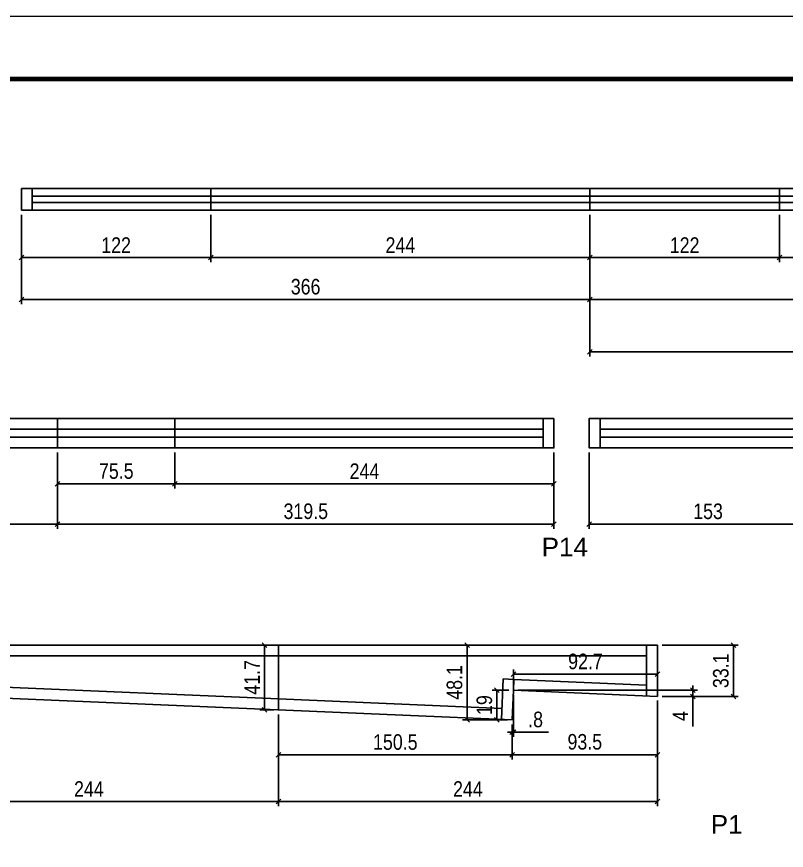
# Model space of a CAD drawing. Extents: x 3245 to 12416, y 917 to 10295.
# Drawn here: x 8461 to 8957, y 8322 to 8859 of the extents above; entities that cross this region are included whole.
import ezdxf

# ---------------------------------------------------------------- set-up
doc = ezdxf.new("R2010")
doc.units = 0
doc.linetypes.add('DASHED', pattern=[0.75, 0.5, -0.25])
for name, color, linetype in [('5', 5, 'Continuous'), ('COTA', 241, 'Continuous'), ('Painéis', 200, 'Continuous'), ('SARR_2.2x7', 40, 'Continuous'), ('SARR_EDITAR', 141, 'Continuous')]:
    doc.layers.add(name, color=color, linetype=linetype)
doc.layers.add('Folhas', color=255, linetype='Continuous', lineweight=9)
doc.layers.add('SARRAFO DE PRESSAO', color=251, linetype='DASHED', lineweight=9)
doc.styles.add('COTA TECNICA', font='techl___.ttf', dxfattribs={"height": 10})
doc.styles.add('COTA TECNICA-50', font='techl___.ttf', dxfattribs={"height": 10})
doc.styles.get("Standard").update_dxf_attribs({"font": 'arial.ttf'})
doc.dimstyles.new('COTA PAINEL-50', dxfattribs={"dimtxt": 10, "dimasz": 3, "dimexe": 3, "dimexo": 3, "dimgap": 3, "dimtad": 1, "dimdec": 1, "dimzin": 12, "dimdsep": 46, "dimtxsty": 'COTA TECNICA-50', "dimblk1": 'OBLIQUE', "dimblk2": 'OBLIQUE', "dimsah": 1, "dimcen": 0.9, "dimclrd": 4, "dimclre": 4, "dimclrt": 240, "dimadec": 1, "dimazin": 3, "dimtfac": 1, "dimtdec": 1, "dimtmove": 0, "dimatfit": 3, "dimfxl": 1, "dimtolj": 1, "dimtzin": 12, "dimarcsym": 0})
doc.dimstyles.new('PAINEL', dxfattribs={"dimtxt": 10, "dimasz": 3, "dimexe": 3, "dimexo": 3, "dimgap": 3, "dimtad": 1, "dimdec": 1, "dimzin": 12, "dimdsep": 46, "dimtxsty": 'COTA TECNICA', "dimblk1": 'OBLIQUE', "dimblk2": 'OBLIQUE', "dimsah": 1, "dimcen": 0.9, "dimclrd": 4, "dimclre": 4, "dimclrt": 240, "dimadec": 1, "dimazin": 3, "dimtfac": 1, "dimtdec": 1, "dimtmove": 0, "dimatfit": 3, "dimfxl": 1, "dimtolj": 1, "dimtzin": 12, "dimarcsym": 0})

# ---------------------------------------------------------------- blocks, each defined once
blk = doc.blocks.new('9999999999')
at = {"layer": 'Folhas'}
blk.add_lwpolyline([(98138.98, 34190.21), (99623.98, 34190.21), (99623.98, 35240.21), (98138.98, 35240.21)], close=True, dxfattribs=at)
at = {"layer": 'Folhas', "color": 30, "const_width": 3}
blk.add_lwpolyline([(98213.98, 34230.21), (99583.98, 34230.21), (99583.98, 35200.21), (98213.98, 35200.21)], close=True, dxfattribs=at)
blk = doc.blocks.new('_Oblique')
at = {"color": 0, "linetype": 'ByBlock', "lineweight": -2}
blk.add_line((-0.5, -0.5), (0.5, 0.5), dxfattribs=at)
blk = doc.blocks.new('*D313')
at = {"layer": 'COTA', "color": 4, "linetype": 'ByBlock', "lineweight": -2, "transparency": 16777216}
for p, q in [((8464.21, 8731.17), (8464.21, 8673.72)), ((8830.21, 8731.17), (8830.21, 8673.72)), ((8830.21, 8676.72), (8464.21, 8676.72))]:
    blk.add_line(p, q, dxfattribs=at)
at = {"layer": 'Defpoints', "color": 0, "linetype": 'ByBlock', "transparency": 16777216}
for p in [(8464.21, 8734.17), (8830.21, 8734.17), (8464.21, 8676.72)]:
    blk.add_point(p, dxfattribs=at)
at = {"layer": 'COTA', "color": 4, "linetype": 'ByBlock', "lineweight": -2, "transparency": 16777216, "xscale": 3, "yscale": 3, "zscale": 3, "rotation": 180}
blk.add_blockref('_Oblique', (8464.21, 8676.72), dxfattribs=at)
at = {"layer": 'COTA', "color": 4, "linetype": 'ByBlock', "lineweight": -2, "transparency": 16777216, "xscale": 3, "yscale": 3, "zscale": 3}
blk.add_blockref('_Oblique', (8830.21, 8676.72), dxfattribs=at)
at = {"layer": 'COTA', "color": 240, "linetype": 'ByBlock', "transparency": 16777216, "insert": (8647.21, 8684.94), "char_height": 10, "attachment_point": 5, "style": 'COTA TECNICA-50'}
blk.add_mtext('\\A1;366', dxfattribs=at)
blk = doc.blocks.new('*D316')
at = {"color": 4, "lineweight": -2, "transparency": 16777216}
for p, q in [((8464.21, 8731.17), (8464.21, 8700.69)), ((8586.21, 8731.17), (8586.21, 8700.69)), ((8464.21, 8703.69), (8586.21, 8703.69))]:
    blk.add_line(p, q, dxfattribs=at)
at = {"layer": 'Defpoints', "color": 0, "transparency": 16777216}
for p in [(8464.21, 8734.17), (8586.21, 8734.17), (8586.21, 8703.69)]:
    blk.add_point(p, dxfattribs=at)
at = {"color": 4, "lineweight": -2, "transparency": 16777216, "xscale": 3, "yscale": 3, "zscale": 3, "rotation": 180}
blk.add_blockref('_Oblique', (8464.21, 8703.69), dxfattribs=at)
at = {"color": 4, "lineweight": -2, "transparency": 16777216, "xscale": 3, "yscale": 3, "zscale": 3}
blk.add_blockref('_Oblique', (8586.21, 8703.69), dxfattribs=at)
at = {"color": 240, "transparency": 16777216, "insert": (8525.21, 8711.74), "char_height": 10, "attachment_point": 5, "style": 'COTA TECNICA'}
blk.add_mtext('\\A1;122', dxfattribs=at)
blk = doc.blocks.new('*D317')
at = {"color": 4, "lineweight": -2, "transparency": 16777216}
for p, q in [((8586.21, 8731.17), (8586.21, 8700.69)), ((8830.21, 8731.17), (8830.21, 8700.69)), ((8586.21, 8703.69), (8830.21, 8703.69))]:
    blk.add_line(p, q, dxfattribs=at)
at = {"layer": 'Defpoints', "color": 0, "transparency": 16777216}
for p in [(8586.21, 8734.17), (8830.21, 8734.17), (8830.21, 8703.69)]:
    blk.add_point(p, dxfattribs=at)
at = {"color": 4, "lineweight": -2, "transparency": 16777216, "xscale": 3, "yscale": 3, "zscale": 3, "rotation": 180}
blk.add_blockref('_Oblique', (8586.21, 8703.69), dxfattribs=at)
at = {"color": 4, "lineweight": -2, "transparency": 16777216, "xscale": 3, "yscale": 3, "zscale": 3}
blk.add_blockref('_Oblique', (8830.21, 8703.69), dxfattribs=at)
at = {"color": 240, "transparency": 16777216, "insert": (8708.21, 8711.76), "char_height": 10, "attachment_point": 5, "style": 'COTA TECNICA'}
blk.add_mtext('\\A1;244', dxfattribs=at)
blk = doc.blocks.new('*D314')
at = {"layer": 'COTA', "color": 4, "linetype": 'ByBlock', "lineweight": -2, "transparency": 16777216}
for p, q in [((8830.21, 8731.17), (8830.21, 8673.72)), ((9196.21, 8731.17), (9196.21, 8673.72)), ((9196.21, 8676.72), (8830.21, 8676.72))]:
    blk.add_line(p, q, dxfattribs=at)
at = {"layer": 'Defpoints', "color": 0, "linetype": 'ByBlock', "transparency": 16777216}
for p in [(8830.21, 8734.17), (9196.21, 8734.17), (8830.21, 8676.72)]:
    blk.add_point(p, dxfattribs=at)
at = {"layer": 'COTA', "color": 4, "linetype": 'ByBlock', "lineweight": -2, "transparency": 16777216, "xscale": 3, "yscale": 3, "zscale": 3, "rotation": 180}
blk.add_blockref('_Oblique', (8830.21, 8676.72), dxfattribs=at)
at = {"layer": 'COTA', "color": 4, "linetype": 'ByBlock', "lineweight": -2, "transparency": 16777216, "xscale": 3, "yscale": 3, "zscale": 3}
blk.add_blockref('_Oblique', (9196.21, 8676.72), dxfattribs=at)
at = {"layer": 'COTA', "color": 240, "linetype": 'ByBlock', "transparency": 16777216, "insert": (9013.21, 8684.94), "char_height": 10, "attachment_point": 5, "style": 'COTA TECNICA-50'}
blk.add_mtext('\\A1;366', dxfattribs=at)
blk = doc.blocks.new('*D318')
at = {"color": 4, "lineweight": -2, "transparency": 16777216}
for p, q in [((8830.21, 8731.17), (8830.21, 8700.69)), ((8952.21, 8731.17), (8952.21, 8700.69)), ((8830.21, 8703.69), (8952.21, 8703.69))]:
    blk.add_line(p, q, dxfattribs=at)
at = {"layer": 'Defpoints', "color": 0, "transparency": 16777216}
for p in [(8830.21, 8734.17), (8952.21, 8734.17), (8952.21, 8703.69)]:
    blk.add_point(p, dxfattribs=at)
at = {"color": 4, "lineweight": -2, "transparency": 16777216, "xscale": 3, "yscale": 3, "zscale": 3, "rotation": 180}
blk.add_blockref('_Oblique', (8830.21, 8703.69), dxfattribs=at)
at = {"color": 4, "lineweight": -2, "transparency": 16777216, "xscale": 3, "yscale": 3, "zscale": 3}
blk.add_blockref('_Oblique', (8952.21, 8703.69), dxfattribs=at)
at = {"color": 240, "transparency": 16777216, "insert": (8891.21, 8711.74), "char_height": 10, "attachment_point": 5, "style": 'COTA TECNICA'}
blk.add_mtext('\\A1;122', dxfattribs=at)
blk = doc.blocks.new('*D319')
at = {"color": 4, "lineweight": -2, "transparency": 16777216}
for p, q in [((8952.21, 8731.17), (8952.21, 8700.69)), ((9196.21, 8731.17), (9196.21, 8700.69)), ((8952.21, 8703.69), (9196.21, 8703.69))]:
    blk.add_line(p, q, dxfattribs=at)
at = {"layer": 'Defpoints', "color": 0, "transparency": 16777216}
for p in [(8952.21, 8734.17), (9196.21, 8734.17), (9196.21, 8703.69)]:
    blk.add_point(p, dxfattribs=at)
at = {"color": 4, "lineweight": -2, "transparency": 16777216, "xscale": 3, "yscale": 3, "zscale": 3, "rotation": 180}
blk.add_blockref('_Oblique', (8952.21, 8703.69), dxfattribs=at)
at = {"color": 4, "lineweight": -2, "transparency": 16777216, "xscale": 3, "yscale": 3, "zscale": 3}
blk.add_blockref('_Oblique', (9196.21, 8703.69), dxfattribs=at)
at = {"color": 240, "transparency": 16777216, "insert": (9074.21, 8711.76), "char_height": 10, "attachment_point": 5, "style": 'COTA TECNICA'}
blk.add_mtext('\\A1;244', dxfattribs=at)
blk = doc.blocks.new('*D315')
at = {"color": 4, "lineweight": -2, "transparency": 16777216}
for p, q in [((8830.21, 8731.17), (8830.21, 8640.17)), ((9196.21, 8731.17), (9196.21, 8640.17)), ((9196.21, 8643.17), (8830.21, 8643.17))]:
    blk.add_line(p, q, dxfattribs=at)
at = {"layer": 'Defpoints', "color": 0, "transparency": 16777216}
for p in [(8830.21, 8734.17), (9196.21, 8734.17), (8830.21, 8643.17)]:
    blk.add_point(p, dxfattribs=at)
at = {"color": 4, "lineweight": -2, "transparency": 16777216, "xscale": 3, "yscale": 3, "zscale": 3, "rotation": 180}
blk.add_blockref('_Oblique', (8830.21, 8643.17), dxfattribs=at)
at = {"color": 4, "lineweight": -2, "transparency": 16777216, "xscale": 3, "yscale": 3, "zscale": 3}
blk.add_blockref('_Oblique', (9196.21, 8643.17), dxfattribs=at)
at = {"color": 240, "transparency": 16777216, "insert": (9013.21, 8652.39), "char_height": 10, "attachment_point": 5, "style": 'COTA TECNICA'}
blk.add_mtext('\\A1;(6x)', dxfattribs=at)
blk = doc.blocks.new('*D326')
at = {"layer": 'COTA', "color": 4, "lineweight": -2, "transparency": 16777216}
for p, q in [((8873.68, 8418.87), (8873.68, 8350.75)), ((8629.68, 8409.8), (8629.68, 8350.75)), ((8873.68, 8353.75), (8629.68, 8353.75))]:
    blk.add_line(p, q, dxfattribs=at)
at = {"layer": 'Defpoints', "color": 0, "transparency": 16777216}
for p in [(8873.68, 8421.87), (8629.68, 8412.8), (8629.68, 8353.75)]:
    blk.add_point(p, dxfattribs=at)
at = {"layer": 'COTA', "color": 4, "lineweight": -2, "transparency": 16777216, "xscale": 3, "yscale": 3, "zscale": 3, "rotation": 180}
blk.add_blockref('_Oblique', (8629.68, 8353.75), dxfattribs=at)
at = {"layer": 'COTA', "color": 4, "lineweight": -2, "transparency": 16777216, "xscale": 3, "yscale": 3, "zscale": 3}
blk.add_blockref('_Oblique', (8873.68, 8353.75), dxfattribs=at)
at = {"layer": 'COTA', "color": 240, "transparency": 16777216, "insert": (8751.68, 8361.83), "char_height": 10, "attachment_point": 5, "style": 'COTA TECNICA'}
blk.add_mtext('\\A1;244', dxfattribs=at)
blk = doc.blocks.new('*D327')
at = {"layer": 'COTA', "color": 4, "lineweight": -2, "transparency": 16777216}
for p, q in [((8385.68, 8420.26), (8385.68, 8350.75)), ((8629.68, 8409.8), (8629.68, 8350.75)), ((8629.68, 8353.75), (8385.68, 8353.75))]:
    blk.add_line(p, q, dxfattribs=at)
at = {"layer": 'Defpoints', "color": 0, "transparency": 16777216}
for p in [(8385.68, 8423.26), (8629.68, 8412.8), (8385.68, 8353.75)]:
    blk.add_point(p, dxfattribs=at)
at = {"layer": 'COTA', "color": 4, "lineweight": -2, "transparency": 16777216, "xscale": 3, "yscale": 3, "zscale": 3, "rotation": 180}
blk.add_blockref('_Oblique', (8385.68, 8353.75), dxfattribs=at)
at = {"layer": 'COTA', "color": 4, "lineweight": -2, "transparency": 16777216, "xscale": 3, "yscale": 3, "zscale": 3}
blk.add_blockref('_Oblique', (8629.68, 8353.75), dxfattribs=at)
at = {"layer": 'COTA', "color": 240, "transparency": 16777216, "insert": (8507.68, 8361.83), "char_height": 10, "attachment_point": 5, "style": 'COTA TECNICA'}
blk.add_mtext('\\A1;244', dxfattribs=at)
blk = doc.blocks.new('*D329')
at = {"layer": 'COTA', "color": 4, "lineweight": -2, "transparency": 16777216}
for p, q in [((8626.68, 8454.46), (8617.81, 8454.46)), ((8620.81, 8412.8), (8620.81, 8454.46)), ((8626.68, 8412.8), (8617.81, 8412.8))]:
    blk.add_line(p, q, dxfattribs=at)
at = {"layer": 'Defpoints', "color": 0, "transparency": 16777216}
for p in [(8620.81, 8454.46), (8629.68, 8454.46), (8629.68, 8412.8)]:
    blk.add_point(p, dxfattribs=at)
at = {"layer": 'COTA', "color": 4, "lineweight": -2, "transparency": 16777216, "xscale": 3, "yscale": 3, "zscale": 3}
for p, rotation in [((8620.81, 8454.46), 90), ((8620.81, 8412.8), 270)]:
    blk.add_blockref('_Oblique', p, dxfattribs=dict(at, rotation=rotation))
at = {"layer": 'COTA', "color": 240, "transparency": 16777216, "insert": (8612.74, 8433.63), "char_height": 10, "attachment_point": 5, "rotation": 90, "style": 'COTA TECNICA'}
blk.add_mtext('\\A1;41.7', dxfattribs=at)
blk = doc.blocks.new('*D331')
at = {"layer": 'COTA', "color": 4, "lineweight": -2, "transparency": 16777216}
for p, q in [((8629.68, 8409.8), (8629.68, 8380.88)), ((8780.22, 8403.34), (8780.22, 8380.88)), ((8780.22, 8383.88), (8629.68, 8383.88))]:
    blk.add_line(p, q, dxfattribs=at)
at = {"layer": 'Defpoints', "color": 0, "transparency": 16777216}
for p in [(8629.68, 8412.8), (8780.22, 8406.34), (8629.68, 8383.88)]:
    blk.add_point(p, dxfattribs=at)
at = {"layer": 'COTA', "color": 4, "lineweight": -2, "transparency": 16777216, "xscale": 3, "yscale": 3, "zscale": 3, "rotation": 180}
blk.add_blockref('_Oblique', (8629.68, 8383.88), dxfattribs=at)
at = {"layer": 'COTA', "color": 4, "lineweight": -2, "transparency": 16777216, "xscale": 3, "yscale": 3, "zscale": 3}
blk.add_blockref('_Oblique', (8780.22, 8383.88), dxfattribs=at)
at = {"layer": 'COTA', "color": 240, "transparency": 16777216, "insert": (8704.95, 8391.99), "char_height": 10, "attachment_point": 5, "style": 'COTA TECNICA'}
blk.add_mtext('\\A1;150.5', dxfattribs=at)
blk = doc.blocks.new('*D332')
at = {"layer": 'COTA', "color": 4, "lineweight": -2, "transparency": 16777216}
for p, q in [((8873.68, 8418.36), (8873.68, 8380.88)), ((8780.22, 8403.34), (8780.22, 8380.88)), ((8873.68, 8383.88), (8780.22, 8383.88))]:
    blk.add_line(p, q, dxfattribs=at)
at = {"layer": 'Defpoints', "color": 0, "transparency": 16777216}
for p in [(8873.68, 8421.36), (8780.22, 8406.34), (8780.22, 8383.88)]:
    blk.add_point(p, dxfattribs=at)
at = {"layer": 'COTA', "color": 4, "lineweight": -2, "transparency": 16777216, "xscale": 3, "yscale": 3, "zscale": 3, "rotation": 180}
blk.add_blockref('_Oblique', (8780.22, 8383.88), dxfattribs=at)
at = {"layer": 'COTA', "color": 4, "lineweight": -2, "transparency": 16777216, "xscale": 3, "yscale": 3, "zscale": 3}
blk.add_blockref('_Oblique', (8873.68, 8383.88), dxfattribs=at)
at = {"layer": 'COTA', "color": 240, "transparency": 16777216, "insert": (8826.95, 8392.13), "char_height": 10, "attachment_point": 5, "style": 'COTA TECNICA'}
blk.add_mtext('\\A1;93.5', dxfattribs=at)
blk = doc.blocks.new('*D333')
at = {"layer": 'COTA', "color": 4, "lineweight": -2, "transparency": 16777216}
for p, q in [((8781.03, 8422.32), (8781.03, 8395.42)), ((8780.22, 8403.34), (8780.22, 8395.42)), ((8780.22, 8398.42), (8777.22, 8398.42)), ((8780.22, 8398.42), (8781.03, 8398.42)), ((8781.03, 8398.42), (8803.47, 8398.42))]:
    blk.add_line(p, q, dxfattribs=at)
at = {"layer": 'Defpoints', "color": 0, "transparency": 16777216}
for p in [(8781.03, 8425.32), (8780.22, 8406.34), (8781.03, 8398.42)]:
    blk.add_point(p, dxfattribs=at)
at = {"layer": 'COTA', "color": 4, "lineweight": -2, "transparency": 16777216, "xscale": 3, "yscale": 3, "zscale": 3}
blk.add_blockref('_Oblique', (8780.22, 8398.42), dxfattribs=at)
at = {"layer": 'COTA', "color": 4, "lineweight": -2, "transparency": 16777216, "xscale": 3, "yscale": 3, "zscale": 3, "rotation": 180}
blk.add_blockref('_Oblique', (8781.03, 8398.42), dxfattribs=at)
at = {"layer": 'COTA', "color": 240, "transparency": 16777216, "insert": (8795.25, 8406.52), "char_height": 10, "attachment_point": 5, "style": 'COTA TECNICA'}
blk.add_mtext('\\A1;.8', dxfattribs=at)
blk = doc.blocks.new('*D334')
at = {"layer": 'COTA', "color": 4, "lineweight": -2, "transparency": 16777216}
for p, q in [((8778.03, 8425.32), (8767.4, 8425.32)), ((8770.4, 8406.34), (8770.4, 8425.32)), ((8777.22, 8406.34), (8767.4, 8406.34))]:
    blk.add_line(p, q, dxfattribs=at)
at = {"layer": 'Defpoints', "color": 0, "transparency": 16777216}
for p in [(8770.4, 8425.32), (8781.03, 8425.32), (8780.22, 8406.34)]:
    blk.add_point(p, dxfattribs=at)
at = {"layer": 'COTA', "color": 4, "lineweight": -2, "transparency": 16777216, "xscale": 3, "yscale": 3, "zscale": 3}
for p, rotation in [((8770.4, 8425.32), 90), ((8770.4, 8406.34), 270)]:
    blk.add_blockref('_Oblique', p, dxfattribs=dict(at, rotation=rotation))
at = {"layer": 'COTA', "color": 240, "transparency": 16777216, "insert": (8762.31, 8415.83), "char_height": 10, "attachment_point": 5, "rotation": 90, "style": 'COTA TECNICA'}
blk.add_mtext('\\A1;19', dxfattribs=at)
blk = doc.blocks.new('*D335')
at = {"layer": 'COTA', "color": 4, "lineweight": -2, "transparency": 16777216}
for p, q in [((8876.68, 8454.46), (8925.77, 8454.46)), ((8922.77, 8421.36), (8922.77, 8454.46)), ((8876.68, 8421.36), (8925.77, 8421.36))]:
    blk.add_line(p, q, dxfattribs=at)
at = {"layer": 'Defpoints', "color": 0, "transparency": 16777216}
for p in [(8873.68, 8454.46), (8922.77, 8454.46), (8873.68, 8421.36)]:
    blk.add_point(p, dxfattribs=at)
at = {"layer": 'COTA', "color": 4, "lineweight": -2, "transparency": 16777216, "xscale": 3, "yscale": 3, "zscale": 3}
for p, rotation in [((8922.77, 8454.46), 90), ((8922.77, 8421.36), 270)]:
    blk.add_blockref('_Oblique', p, dxfattribs=dict(at, rotation=rotation))
at = {"layer": 'COTA', "color": 240, "transparency": 16777216, "insert": (8914.55, 8437.91), "char_height": 10, "attachment_point": 5, "rotation": 90, "style": 'COTA TECNICA'}
blk.add_mtext('\\A1;33.1', dxfattribs=at)
blk = doc.blocks.new('*D336')
at = {"layer": 'COTA', "color": 4, "lineweight": -2, "transparency": 16777216}
for p, q in [((8896.55, 8425.32), (8896.55, 8428.32)), ((8784.03, 8425.32), (8899.55, 8425.32)), ((8876.68, 8421.36), (8899.55, 8421.36)), ((8896.55, 8425.32), (8896.55, 8421.36)), ((8896.55, 8421.36), (8896.55, 8402.12))]:
    blk.add_line(p, q, dxfattribs=at)
at = {"layer": 'Defpoints', "color": 0, "transparency": 16777216}
for p in [(8781.03, 8425.32), (8873.68, 8421.36), (8896.55, 8421.36)]:
    blk.add_point(p, dxfattribs=at)
at = {"layer": 'COTA', "color": 4, "lineweight": -2, "transparency": 16777216, "xscale": 3, "yscale": 3, "zscale": 3}
for p, rotation in [((8896.55, 8425.32), 270), ((8896.55, 8421.36), 90)]:
    blk.add_blockref('_Oblique', p, dxfattribs=dict(at, rotation=rotation))
at = {"layer": 'COTA', "color": 240, "transparency": 16777216, "insert": (8888.47, 8408.74), "char_height": 10, "attachment_point": 5, "rotation": 90, "style": 'COTA TECNICA'}
blk.add_mtext('\\A1;4', dxfattribs=at)
blk = doc.blocks.new('*D337')
at = {"layer": 'COTA', "color": 4, "lineweight": -2, "transparency": 16777216}
for p, q in [((8781.03, 8428.32), (8781.03, 8438.74)), ((8873.68, 8424.36), (8873.68, 8438.74)), ((8873.68, 8435.74), (8781.03, 8435.74))]:
    blk.add_line(p, q, dxfattribs=at)
at = {"layer": 'Defpoints', "color": 0, "transparency": 16777216}
for p in [(8781.03, 8435.74), (8781.03, 8425.32), (8873.68, 8421.36)]:
    blk.add_point(p, dxfattribs=at)
at = {"layer": 'COTA', "color": 4, "lineweight": -2, "transparency": 16777216, "xscale": 3, "yscale": 3, "zscale": 3, "rotation": 180}
blk.add_blockref('_Oblique', (8781.03, 8435.74), dxfattribs=at)
at = {"layer": 'COTA', "color": 4, "lineweight": -2, "transparency": 16777216, "xscale": 3, "yscale": 3, "zscale": 3}
blk.add_blockref('_Oblique', (8873.68, 8435.74), dxfattribs=at)
at = {"layer": 'COTA', "color": 240, "transparency": 16777216, "insert": (8827.36, 8443.85), "char_height": 10, "attachment_point": 5, "style": 'COTA TECNICA'}
blk.add_mtext('\\A1;92.7', dxfattribs=at)
blk = doc.blocks.new('*D346')
at = {"layer": 'COTA', "color": 4, "linetype": 'ByBlock', "lineweight": -2, "transparency": 16777216}
for p, q in [((8243.57, 8578.27), (8243.57, 8529.21)), ((8487.57, 8578.27), (8487.57, 8529.21)), ((8487.57, 8532.21), (8243.57, 8532.21))]:
    blk.add_line(p, q, dxfattribs=at)
at = {"layer": 'Defpoints', "color": 0, "linetype": 'ByBlock', "transparency": 16777216}
for p in [(8243.57, 8581.27), (8487.57, 8581.27), (8243.57, 8532.21)]:
    blk.add_point(p, dxfattribs=at)
at = {"layer": 'COTA', "color": 4, "linetype": 'ByBlock', "lineweight": -2, "transparency": 16777216, "xscale": 3, "yscale": 3, "zscale": 3, "rotation": 180}
blk.add_blockref('_Oblique', (8243.57, 8532.21), dxfattribs=at)
at = {"layer": 'COTA', "color": 4, "linetype": 'ByBlock', "lineweight": -2, "transparency": 16777216, "xscale": 3, "yscale": 3, "zscale": 3}
blk.add_blockref('_Oblique', (8487.57, 8532.21), dxfattribs=at)
at = {"layer": 'COTA', "color": 240, "linetype": 'ByBlock', "transparency": 16777216, "insert": (8365.57, 8540.29), "char_height": 10, "attachment_point": 5, "style": 'COTA TECNICA-50'}
blk.add_mtext('\\A1;244', dxfattribs=at)
blk = doc.blocks.new('*D347')
at = {"layer": 'COTA', "color": 4, "linetype": 'ByBlock', "lineweight": -2, "transparency": 16777216}
for p, q in [((8487.57, 8578.27), (8487.57, 8529.21)), ((8807.07, 8578.27), (8807.07, 8529.21)), ((8487.57, 8532.21), (8807.07, 8532.21))]:
    blk.add_line(p, q, dxfattribs=at)
at = {"layer": 'Defpoints', "color": 0, "linetype": 'ByBlock', "transparency": 16777216}
for p in [(8487.57, 8581.27), (8807.07, 8581.27), (8807.07, 8532.21)]:
    blk.add_point(p, dxfattribs=at)
at = {"layer": 'COTA', "color": 4, "linetype": 'ByBlock', "lineweight": -2, "transparency": 16777216, "xscale": 3, "yscale": 3, "zscale": 3, "rotation": 180}
blk.add_blockref('_Oblique', (8487.57, 8532.21), dxfattribs=at)
at = {"layer": 'COTA', "color": 4, "linetype": 'ByBlock', "lineweight": -2, "transparency": 16777216, "xscale": 3, "yscale": 3, "zscale": 3}
blk.add_blockref('_Oblique', (8807.07, 8532.21), dxfattribs=at)
at = {"layer": 'COTA', "color": 240, "linetype": 'ByBlock', "transparency": 16777216, "insert": (8647.32, 8540.46), "char_height": 10, "attachment_point": 5, "style": 'COTA TECNICA-50'}
blk.add_mtext('\\A1;319.5', dxfattribs=at)
blk = doc.blocks.new('*D348')
at = {"layer": 'COTA', "color": 4, "linetype": 'ByBlock', "lineweight": -2, "transparency": 16777216}
for p, q in [((8487.57, 8578.27), (8487.57, 8555.21)), ((8563.07, 8578.27), (8563.07, 8555.21)), ((8487.57, 8558.21), (8563.07, 8558.21))]:
    blk.add_line(p, q, dxfattribs=at)
at = {"layer": 'Defpoints', "color": 0, "linetype": 'ByBlock', "transparency": 16777216}
for p in [(8487.57, 8581.27), (8563.07, 8581.27), (8563.07, 8558.21)]:
    blk.add_point(p, dxfattribs=at)
at = {"layer": 'COTA', "color": 4, "linetype": 'ByBlock', "lineweight": -2, "transparency": 16777216, "xscale": 3, "yscale": 3, "zscale": 3, "rotation": 180}
blk.add_blockref('_Oblique', (8487.57, 8558.21), dxfattribs=at)
at = {"layer": 'COTA', "color": 4, "linetype": 'ByBlock', "lineweight": -2, "transparency": 16777216, "xscale": 3, "yscale": 3, "zscale": 3}
blk.add_blockref('_Oblique', (8563.07, 8558.21), dxfattribs=at)
at = {"layer": 'COTA', "color": 240, "linetype": 'ByBlock', "transparency": 16777216, "insert": (8525.32, 8566.32), "char_height": 10, "attachment_point": 5, "style": 'COTA TECNICA-50'}
blk.add_mtext('\\A1;75.5', dxfattribs=at)
blk = doc.blocks.new('*D349')
at = {"layer": 'COTA', "color": 4, "linetype": 'ByBlock', "lineweight": -2, "transparency": 16777216}
for p, q in [((8563.07, 8578.27), (8563.07, 8555.21)), ((8807.07, 8578.27), (8807.07, 8555.21)), ((8563.07, 8558.21), (8807.07, 8558.21))]:
    blk.add_line(p, q, dxfattribs=at)
at = {"layer": 'Defpoints', "color": 0, "linetype": 'ByBlock', "transparency": 16777216}
for p in [(8563.07, 8581.27), (8807.07, 8581.27), (8807.07, 8558.21)]:
    blk.add_point(p, dxfattribs=at)
at = {"layer": 'COTA', "color": 4, "linetype": 'ByBlock', "lineweight": -2, "transparency": 16777216, "xscale": 3, "yscale": 3, "zscale": 3, "rotation": 180}
blk.add_blockref('_Oblique', (8563.07, 8558.21), dxfattribs=at)
at = {"layer": 'COTA', "color": 4, "linetype": 'ByBlock', "lineweight": -2, "transparency": 16777216, "xscale": 3, "yscale": 3, "zscale": 3}
blk.add_blockref('_Oblique', (8807.07, 8558.21), dxfattribs=at)
at = {"layer": 'COTA', "color": 240, "linetype": 'ByBlock', "transparency": 16777216, "insert": (8685.07, 8566.29), "char_height": 10, "attachment_point": 5, "style": 'COTA TECNICA-50'}
blk.add_mtext('\\A1;244', dxfattribs=at)
blk = doc.blocks.new('*D350')
at = {"layer": 'COTA', "color": 4, "linetype": 'ByBlock', "lineweight": -2, "transparency": 16777216}
for p, q in [((8829.78, 8578.27), (8829.78, 8529.21)), ((8982.78, 8578.27), (8982.78, 8529.21)), ((8982.78, 8532.21), (8829.78, 8532.21))]:
    blk.add_line(p, q, dxfattribs=at)
at = {"layer": 'Defpoints', "color": 0, "linetype": 'ByBlock', "transparency": 16777216}
for p in [(8829.78, 8581.27), (8982.78, 8581.27), (8829.78, 8532.21)]:
    blk.add_point(p, dxfattribs=at)
at = {"layer": 'COTA', "color": 4, "linetype": 'ByBlock', "lineweight": -2, "transparency": 16777216, "xscale": 3, "yscale": 3, "zscale": 3, "rotation": 180}
blk.add_blockref('_Oblique', (8829.78, 8532.21), dxfattribs=at)
at = {"layer": 'COTA', "color": 4, "linetype": 'ByBlock', "lineweight": -2, "transparency": 16777216, "xscale": 3, "yscale": 3, "zscale": 3}
blk.add_blockref('_Oblique', (8982.78, 8532.21), dxfattribs=at)
at = {"layer": 'COTA', "color": 240, "linetype": 'ByBlock', "transparency": 16777216, "insert": (8906.28, 8540.43), "char_height": 10, "attachment_point": 5, "style": 'COTA TECNICA-50'}
blk.add_mtext('\\A1;153', dxfattribs=at)
blk = doc.blocks.new('*D359')
at = {"layer": 'COTA', "color": 4, "lineweight": -2, "transparency": 16777216}
for p, q in [((8759.69, 8454.46), (8748.15, 8454.46)), ((8751.15, 8406.34), (8751.15, 8454.46)), ((8777.22, 8406.34), (8748.15, 8406.34))]:
    blk.add_line(p, q, dxfattribs=at)
at = {"layer": 'Defpoints', "color": 0, "transparency": 16777216}
for p in [(8751.15, 8454.46), (8762.69, 8454.46), (8780.22, 8406.34)]:
    blk.add_point(p, dxfattribs=at)
at = {"layer": 'COTA', "color": 4, "lineweight": -2, "transparency": 16777216, "xscale": 3, "yscale": 3, "zscale": 3}
for p, rotation in [((8751.15, 8454.46), 90), ((8751.15, 8406.34), 270)]:
    blk.add_blockref('_Oblique', p, dxfattribs=dict(at, rotation=rotation))
at = {"layer": 'COTA', "color": 240, "transparency": 16777216, "insert": (8743.06, 8430.4), "char_height": 10, "attachment_point": 5, "rotation": 90, "style": 'COTA TECNICA'}
blk.add_mtext('\\A1;48.1', dxfattribs=at)

msp = doc.modelspace()

# ---------------------------------------------------------------- linework, layer by layer
at = {"layer": 'COTA'}
for p, q in [((8781.33, 8432.32), (8774.34, 8432.62)), ((8781.03, 8425.32), (8781.33, 8432.32))]:
    msp.add_line(p, q, dxfattribs=at)
at = {"layer": 'Painéis', "linetype": 'Continuous'}
for p, q in [((8830.21, 8748.17), (8464.21, 8748.17)), ((8464.21, 8748.17), (8464.21, 8734.17)), ((8586.21, 8748.17), (8586.21, 8734.17)), ((8830.21, 8734.17), (8830.21, 8748.17)), ((9196.21, 8748.17), (8830.21, 8748.17)), ((8830.21, 8748.17), (8830.21, 8734.17)), ((8952.21, 8748.17), (8952.21, 8734.17)), ((8464.21, 8734.17), (8830.21, 8734.17)), ((8830.21, 8734.17), (9196.21, 8734.17)), ((8487.57, 8600.27), (8487.57, 8581.27)), ((8563.07, 8600.27), (8563.07, 8581.27)), ((8873.68, 8454.46), (8155.68, 8454.46)), ((8629.68, 8412.8), (8629.68, 8454.46)), ((8873.68, 8421.36), (8873.68, 8454.46)), ((8224.25, 8430.18), (8780.22, 8406.34)), ((8780.22, 8406.34), (8781.03, 8425.32)), ((8781.03, 8425.32), (8873.68, 8421.36))]:
    msp.add_line(p, q, dxfattribs=at)
for points in [[(8807.07, 8600.27), (8243.57, 8600.27), (8243.57, 8581.27), (8807.07, 8581.27)], [(8982.78, 8600.27), (8829.78, 8600.27), (8829.78, 8581.27), (8982.78, 8581.27)]]:
    msp.add_lwpolyline(points, close=True, dxfattribs=at)
at = {"layer": 'SARR_2.2x7', "linetype": 'Continuous'}
for p, q in [((8471.21, 8748.17), (8471.21, 8734.17)), ((8800.07, 8600.27), (8800.07, 8581.27)), ((8836.78, 8600.27), (8836.78, 8581.27)), ((8250.57, 8593.27), (8800.07, 8593.27)), ((8836.78, 8593.27), (8975.78, 8593.27)), ((8800.07, 8588.27), (8250.57, 8588.27)), ((8975.78, 8588.27), (8836.78, 8588.27)), ((8866.68, 8421.66), (8866.68, 8454.45)), ((8629.68, 8447.46), (8385.68, 8447.46)), ((8866.68, 8447.46), (8629.68, 8447.46)), ((8773.22, 8406.64), (8774.34, 8432.62)), ((8781.33, 8432.32), (8866.68, 8428.67)), ((8385.68, 8430.27), (8629.68, 8419.8)), ((8629.68, 8419.8), (8773.52, 8413.63))]:
    msp.add_line(p, q, dxfattribs=at)
at = {"layer": 'SARR_EDITAR', "linetype": 'Continuous'}
for p, q in [((8471.21, 8743.17), (8830.21, 8743.17)), ((8830.21, 8743.17), (9196.21, 8743.17)), ((8830.21, 8739.17), (8471.21, 8739.17)), ((9196.21, 8739.17), (8830.21, 8739.17))]:
    msp.add_line(p, q, dxfattribs=at)

# ---------------------------------------------------------------- block references
at = {"layer": 'SARRAFO DE PRESSAO', "color": 6, "linetype": 'ByBlock'}
msp.add_blockref('9999999999', (-90125.13, -26381.5), dxfattribs=at)

# ---------------------------------------------------------------- texts
at = {"layer": '5', "linetype": 'Continuous'}
for s, rotation, p in [('P14', 360, (8799.13, 8511.52)), ('P1', 0, (8907.99, 8333.06))]:
    msp.add_text(s, height=12, rotation=rotation, dxfattribs=at).set_placement(p)

# ---------------------------------------------------------------- dimensions: what is measured, and where the dimension line sits
for base, p1, p2, picture, middle in [((8586.21, 8703.69), (8464.21, 8734.17), (8586.21, 8734.17), '*D316', (8525.21, 8711.74)), ((8952.21, 8703.69), (8830.21, 8734.17), (8952.21, 8734.17), '*D318', (8891.21, 8711.74))]:
    dim = msp.add_linear_dim(base=base, p1=p1, p2=p2, dimstyle='PAINEL')
    dim.commit()
    dim.dimension.update_dxf_attribs({"geometry": picture, "text_midpoint": middle})
for base, p1, p2, picture, middle in [((8830.21, 8703.69), (8586.21, 8734.17), (8830.21, 8734.17), '*D317', (8708.21, 8711.76)), ((9196.21, 8703.69), (8952.21, 8734.17), (9196.21, 8734.17), '*D319', (9074.21, 8711.76))]:
    dim = msp.add_linear_dim(base=base, p1=p1, p2=p2, dimstyle='PAINEL', override={"dimtmove": 1})
    dim.commit()
    dim.dimension.update_dxf_attribs({"geometry": picture, "text_midpoint": middle})
dim = msp.add_linear_dim(base=(8830.21, 8643.17), p1=(9196.21, 8734.17), p2=(8830.21, 8734.17), text='(6x)', dimstyle='PAINEL')
dim.commit()
dim.dimension.update_dxf_attribs({"geometry": '*D315', "text_midpoint": (9013.21, 8652.39)})
at = {"layer": 'COTA', "linetype": 'ByBlock'}
for base, p1, p2, picture, middle in [((8464.21, 8676.72), (8830.21, 8734.17), (8464.21, 8734.17), '*D313', (8647.21, 8684.94)), ((8830.21, 8676.72), (9196.21, 8734.17), (8830.21, 8734.17), '*D314', (9013.21, 8684.94)), ((8243.57, 8532.21), (8487.57, 8581.27), (8243.57, 8581.27), '*D346', (8365.57, 8540.29)), ((8829.78, 8532.21), (8982.78, 8581.27), (8829.78, 8581.27), '*D350', (8906.28, 8540.43))]:
    dim = msp.add_linear_dim(base=base, p1=p1, p2=p2, angle=180, dimstyle='COTA PAINEL-50', override={"dimarcsym": 1}, dxfattribs=at)
    dim.commit()
    dim.dimension.update_dxf_attribs({"geometry": picture, "text_midpoint": middle})
for base, p1, p2, override, picture, middle in [((8807.07, 8532.21), (8487.57, 8581.27), (8807.07, 8581.27), {"dimarcsym": 1}, '*D347', (8647.32, 8540.46)), ((8563.07, 8558.21), (8487.57, 8581.27), (8563.07, 8581.27), {"dimarcsym": 1}, '*D348', (8525.32, 8566.32)), ((8807.07, 8558.21), (8563.07, 8581.27), (8807.07, 8581.27), {"dimtmove": 1, "dimarcsym": 1}, '*D349', (8685.07, 8566.29))]:
    dim = msp.add_linear_dim(base=base, p1=p1, p2=p2, dimstyle='COTA PAINEL-50', override=override, dxfattribs=at)
    dim.commit()
    dim.dimension.update_dxf_attribs({"geometry": picture, "text_midpoint": middle})
at = {"layer": 'COTA'}
for base, p1, p2, angle, picture, middle in [((8620.81, 8454.46), (8629.68, 8412.8), (8629.68, 8454.46), 90, '*D329', (8612.74, 8433.63)), ((8751.15, 8454.46), (8780.22, 8406.34), (8762.69, 8454.46), 90, '*D359', (8743.06, 8430.4)), ((8922.77, 8454.46), (8873.68, 8421.36), (8873.68, 8454.46), 90, '*D335', (8914.55, 8437.91)), ((8781.030809, 8435.744964), (8873.680811, 8421.361561), (8781.030809, 8425.322237), 180, '*D337', (8827.35581, 8443.847303)), ((8770.4, 8425.32), (8780.22, 8406.34), (8781.03, 8425.32), 90, '*D334', (8762.31, 8415.83)), ((8896.55, 8421.36), (8781.03, 8425.32), (8873.68, 8421.36), 90, '*D336', (8888.47, 8408.74)), ((8629.68, 8353.75), (8873.68, 8421.87), (8629.68, 8412.8), 180, '*D326', (8751.68, 8361.83)), ((8781.03, 8398.42), (8780.22, 8406.34), (8781.03, 8425.32), 180, '*D333', (8795.25, 8406.52)), ((8780.22, 8383.88), (8873.68, 8421.36), (8780.22, 8406.34), 180, '*D332', (8826.95, 8392.13)), ((8629.68, 8383.88), (8780.22, 8406.34), (8629.68, 8412.8), 180, '*D331', (8704.95, 8391.99))]:
    dim = msp.add_linear_dim(base=base, p1=p1, p2=p2, angle=angle, dimstyle='PAINEL', dxfattribs=at)
    dim.commit()
    dim.dimension.update_dxf_attribs({"geometry": picture, "text_midpoint": middle})
dim = msp.add_linear_dim(base=(8385.68, 8353.75), p1=(8629.68, 8412.8), p2=(8385.68, 8423.26), angle=180, dimstyle='PAINEL', override={"dimtmove": 1}, dxfattribs=at)
dim.commit()
dim.dimension.update_dxf_attribs({"geometry": '*D327', "text_midpoint": (8507.68, 8361.83)})

doc.saveas('drawing.dxf')
